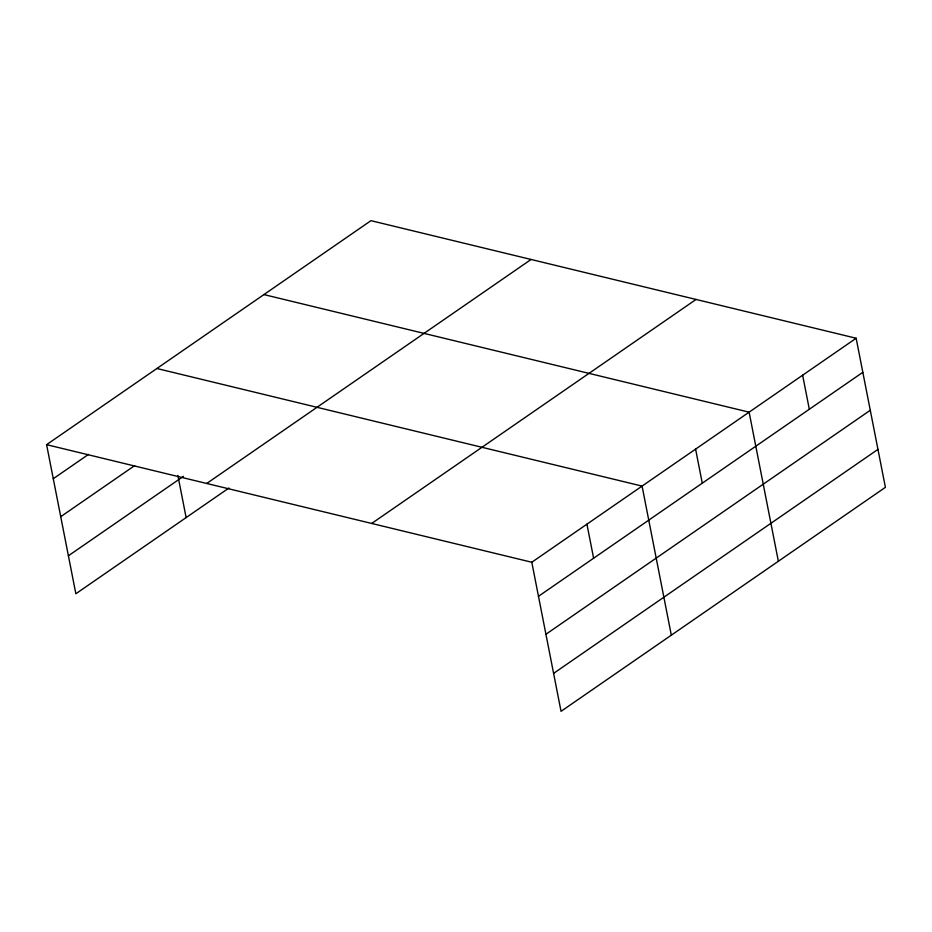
<?xml version="1.0" encoding="UTF-8"?>
<svg xmlns="http://www.w3.org/2000/svg" width="932" height="932" viewBox="0 0 932 932"><rect width="100%" height="100%" fill="white"/><g stroke="black" fill="none" stroke-linecap="round" stroke-linejoin="round"><path stroke-width="1.4" d="M46.6 444.669L370.959 220.663L856.147 338.246L885.4 487.331L561.041 711.337L531.799 562.252L46.6 444.669L75.853 593.754L228.946 488.018M53.275 478.722L88.482 454.408M60.731 516.678L134.639 465.639M68.397 555.787L183.441 476.345M206.718 483.475L531.065 259.469M371.682 523.458L696.041 299.452M531.799 562.252L856.147 338.246M538.475 596.305L862.834 372.299M545.919 634.273L870.278 410.266M553.596 673.382L877.956 449.375M263.919 294.582L749.118 412.177L778.36 561.25M156.879 368.501L642.078 486.096L671.32 635.181M802.638 375.212L809.314 409.264M695.598 449.131L702.274 483.184M586.939 524.18L593.614 558.221M177.861 475.437L186.132 517.586"/></g></svg>
